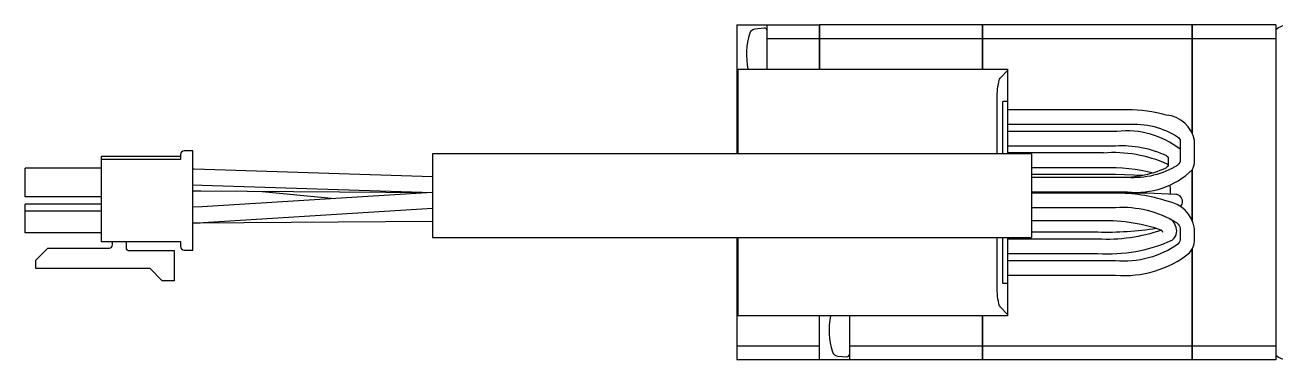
# Model space of a CAD drawing. Extents: x 0 to 1083, y -8 to 883.
# Drawn here: x 563.6 to 668, y 329.9 to 357.9 of the extents above; entities that cross this region are included whole.
import ezdxf

# ---------------------------------------------------------------- set-up
doc = ezdxf.new("R2010")
doc.units = 0
doc.header["$LTSCALE"] = 0.5
doc.layers.add('MSM_CONTINUOUS', color=7, linetype='CONTINUOUS')

msp = doc.modelspace()

# ---------------------------------------------------------------- linework, layer by layer
at = {"layer": 'MSM_CONTINUOUS'}
for p, q in [((622.98, 357.91), (622.98, 347.14)), ((622.98, 357.91), (629.87, 357.91)), ((625.27, 357.64), (624.5, 357.57)), ((625.48, 357.91), (625.48, 354.21)), ((629.87, 354.21), (629.87, 357.91)), ((629.88, 357.9), (629.87, 357.9)), ((629.88, 357.91), (629.88, 354.21)), ((643.48, 357.91), (629.88, 357.91)), ((643.48, 354.21), (643.48, 357.91)), ((643.48, 357.9), (643.49, 357.9)), ((660.98, 357.91), (643.49, 357.91)), ((643.49, 357.91), (643.49, 354.21)), ((660.98, 348.88), (660.98, 357.91)), ((660.98, 357.9), (660.99, 357.9)), ((660.99, 357.91), (660.99, 348.85)), ((667.98, 357.91), (660.99, 357.91)), ((667.98, 357.91), (667.98, 329.91)), ((629.87, 356.75), (625.48, 356.75)), ((629.88, 356.75), (629.87, 356.75)), ((643.48, 356.75), (629.88, 356.75)), ((643.48, 356.75), (643.49, 356.75)), ((660.98, 356.75), (643.49, 356.75)), ((660.98, 356.75), (660.99, 356.75)), ((667.98, 356.75), (660.99, 356.75)), ((623.08, 354.16), (622.98, 354.16)), ((623.08, 354.21), (623.08, 347.14)), ((623.08, 354.21), (645.58, 354.21)), ((644.98, 353.5), (645.58, 354.1)), ((645.58, 354.21), (645.58, 347.14)), ((644.72, 347.14), (644.72, 351.73)), ((645.19, 347.14), (645.19, 351.51)), ((645.58, 351.51), (645.19, 351.51)), ((655.58, 350.81), (645.58, 350.81)), ((645.58, 349.61), (655.58, 349.61)), ((654.58, 349.01), (645.58, 349.01)), ((654.71, 349.01), (654.58, 349.01)), ((645.58, 347.81), (654.58, 347.81)), ((659.98, 348.25), (659.98, 346.51)), ((661.18, 346.51), (661.18, 348.25)), ((569.93, 346.92), (569.93, 339.81)), ((576.56, 346.92), (569.93, 346.92)), ((576.56, 346.67), (569.93, 346.67)), ((576.56, 347.08), (576.56, 346.67)), ((577.58, 347.38), (576.86, 347.38)), ((577.58, 339.1), (577.58, 347.38)), ((597.58, 347.14), (597.58, 340.14)), ((647.58, 347.14), (597.58, 347.14)), ((653.58, 347.21), (645.58, 347.21)), ((647.58, 347.14), (647.58, 340.14)), ((658.98, 346.85), (658.98, 346.12)), ((563.58, 343.54), (563.58, 345.94)), ((569.93, 345.94), (563.58, 345.94)), ((577.7, 345.85), (577.58, 345.86)), ((578.41, 345.83), (577.58, 345.85)), ((597.58, 345.21), (577.7, 345.85)), ((647.58, 346.01), (653.58, 346.01)), ((658.98, 346.2), (658.9, 346.28)), ((660.98, 341.58), (660.98, 345.79)), ((660.99, 345.81), (660.99, 341.56)), ((577.58, 344.55), (578.37, 344.53)), ((578.37, 344.53), (597.58, 343.91)), ((654.58, 345.41), (647.58, 345.41)), ((655.58, 345.16), (647.58, 345.16)), ((656.86, 345.33), (654.58, 345.41)), ((569.93, 343.54), (563.58, 343.54)), ((577.58, 344.06), (578.25, 344.05)), ((578.25, 344.05), (597.56, 343.91)), ((597.56, 343.91), (578.36, 342.71)), ((583.1, 344.02), (589.43, 343.4)), ((647.58, 343.96), (655.58, 343.96)), ((654.58, 343.86), (647.58, 343.86)), ((659.18, 344.27), (659.12, 344.52)), ((659.18, 344.23), (659.18, 344.27)), ((659.18, 343.83), (659.18, 344.23)), ((659.18, 343.77), (659.18, 343.83)), ((659.73, 343.73), (659.61, 343.75)), ((659.61, 343.75), (659.61, 343.75)), ((659.84, 343.69), (659.73, 343.73)), ((659.92, 343.64), (659.84, 343.69)), ((660.01, 343.56), (659.92, 343.64)), ((660.08, 343.48), (660.01, 343.56)), ((660.13, 343.38), (660.08, 343.48)), ((569.93, 342.94), (563.58, 342.94)), ((563.58, 340.54), (563.58, 342.94)), ((578.36, 342.71), (577.58, 342.67)), ((578.44, 341.41), (597.58, 342.61)), ((647.58, 342.66), (654.58, 342.66)), ((660.02, 342.74), (660.14, 342.92)), ((660.17, 343.26), (660.13, 343.38)), ((660.14, 342.92), (660.18, 343.11)), ((660.18, 343.14), (660.17, 343.26)), ((660.18, 343.12), (660.18, 343.14)), ((660.18, 343.12), (660.18, 343.14)), ((660.18, 343.11), (660.18, 343.12)), ((569.93, 342.34), (563.58, 342.34)), ((577.58, 341.37), (578.44, 341.41)), ((577.91, 341.36), (597.58, 341.51)), ((647.58, 341.56), (653.02, 341.56)), ((653, 341.56), (653.04, 341.56)), ((659.5, 341.34), (659.4, 341.48)), ((659.4, 341.48), (659.4, 341.48)), ((569.93, 340.54), (563.58, 340.54)), ((577.58, 341.36), (578.19, 341.36)), ((577.58, 341.36), (577.91, 341.36)), ((647.58, 340.61), (653.12, 340.61)), ((658.46, 340.73), (658.52, 340.58)), ((659.57, 341.19), (659.5, 341.34)), ((659.64, 340.99), (659.57, 341.19)), ((659.58, 340.25), (659.65, 340.39)), ((659.66, 340.95), (659.64, 340.99)), ((659.65, 340.39), (659.69, 340.54)), ((659.68, 340.85), (659.66, 340.95)), ((659.66, 340.95), (659.66, 340.95)), ((659.7, 340.7), (659.68, 340.85)), ((659.69, 340.54), (659.7, 340.7)), ((659.98, 340.91), (659.98, 339.95)), ((661.18, 339.95), (661.18, 340.91)), ((569.93, 339.81), (576.56, 339.81)), ((570.88, 339.53), (570.88, 339.81)), ((572.03, 339.81), (572.03, 339.21)), ((576.56, 339.81), (576.56, 339.4)), ((597.58, 340.14), (647.58, 340.14)), ((622.98, 340.14), (622.98, 329.91)), ((623.08, 340.14), (623.08, 333.61)), ((644.72, 336.09), (644.72, 340.14)), ((645.19, 336.31), (645.19, 340.14)), ((645.58, 340.14), (645.58, 333.61)), ((653.1, 340.01), (645.58, 340.01)), ((659.32, 339.93), (659.41, 340.02)), ((659.41, 340.02), (659.48, 340.1)), ((659.48, 340.1), (659.58, 340.25)), ((564.47, 338.25), (565.47, 339.25)), ((565.47, 339.25), (570.6, 339.25)), ((572.18, 339.06), (576.03, 339.06)), ((576.03, 339.06), (576.03, 336.53)), ((576.86, 339.1), (577.58, 339.1)), ((645.58, 338.81), (653.1, 338.81)), ((660.98, 329.91), (660.98, 339.18)), ((660.99, 339.2), (660.99, 329.91)), ((564.47, 337.55), (564.47, 338.25)), ((574.01, 337.55), (564.47, 337.55)), ((575.03, 336.53), (574.01, 337.55)), ((654.58, 338.21), (645.58, 338.21)), ((576.03, 336.53), (575.03, 336.53)), ((645.58, 336.31), (645.19, 336.31)), ((645.58, 337.01), (654.58, 337.01)), ((645.58, 333.71), (644.98, 334.32)), ((645.58, 333.61), (623.08, 333.61)), ((629.87, 329.91), (629.87, 333.61)), ((629.88, 329.91), (629.88, 333.61)), ((632.38, 333.61), (632.38, 329.91)), ((643.48, 329.91), (643.48, 333.61)), ((643.49, 333.61), (643.49, 329.91)), ((629.87, 331.06), (622.98, 331.06)), ((629.88, 331.06), (629.87, 331.06)), ((643.48, 331.06), (632.38, 331.06)), ((643.48, 331.06), (643.49, 331.06)), ((660.98, 331.06), (643.49, 331.06)), ((660.98, 331.06), (660.99, 331.06)), ((667.98, 331.06), (660.99, 331.06)), ((629.87, 329.91), (622.98, 329.91)), ((629.88, 329.92), (629.87, 329.92)), ((643.48, 329.91), (629.88, 329.91)), ((631.39, 330.24), (632.16, 330.18)), ((643.48, 329.92), (643.49, 329.92)), ((660.98, 329.91), (643.49, 329.91)), ((660.98, 329.92), (660.99, 329.92)), ((667.98, 329.91), (660.99, 329.91))]:
    msp.add_line(p, q, dxfattribs=at)
at = {"layer": 'MSM_CONTINUOUS', "extrusion": (0, 0, -1)}
for p, q in [((644.9, 353.37), (644.95, 353.46)), ((644.95, 353.46), (644.98, 353.5)), ((644.98, 353.5), (644.98, 353.5)), ((659.84, 348.51), (659.91, 348.42)), ((659.91, 348.42), (659.97, 348.31)), ((659.97, 348.31), (659.98, 348.25)), ((659.98, 348.25), (659.98, 348.25)), ((658.84, 346.98), (658.95, 346.89)), ((658.95, 346.89), (658.98, 346.85)), ((658.98, 346.85), (658.98, 346.85)), ((658.91, 346.04), (658.78, 345.94)), ((658.78, 345.94), (658.78, 345.94)), ((658.98, 346.12), (658.91, 346.04)), ((659.87, 346.29), (659.77, 346.19)), ((659.77, 346.19), (659.77, 346.19)), ((659.95, 346.41), (659.87, 346.29)), ((659.98, 346.51), (659.95, 346.41)), ((659.67, 341.41), (659.81, 341.27)), ((658.37, 340.8), (658.46, 340.73)), ((659.81, 341.27), (659.9, 341.15)), ((659.9, 341.15), (659.95, 341.04)), ((659.95, 341.04), (659.98, 340.93)), ((659.98, 340.93), (659.98, 340.91)), ((659.98, 340.91), (659.98, 340.91)), ((659.91, 339.74), (659.83, 339.62)), ((659.83, 339.62), (659.83, 339.62)), ((659.96, 339.85), (659.91, 339.74)), ((659.98, 339.95), (659.96, 339.85)), ((644.98, 334.32), (644.92, 334.41))]:
    msp.add_line(p, q, dxfattribs=at)
at = {"layer": 'MSM_CONTINUOUS'}
for centre, radius, start, end in [((629.79, 355.41), 6, 162.3708, 191.537), ((624.55, 357.07), 0.5, 95, 162.3708), ((625.29, 357.44), 0.2, 18.1949, 95), ((655.69, 339.42), 11.39, 74.0263, 90.5737), ((658.62, 347.78), 2.6, 10.5511, 85.471), ((655.52, 341.81), 7.25, 51.9863, 96.4054), ((576.86, 347.08), 0.3, 90, 180), ((654.42, 336.28), 10.96, 65.8666, 94.385), ((656.36, 350.54), 6.62, 263.254, 314.2851), ((659.73, 346.52), 1.45, 329.8457, 359.5942), ((654.77, 330.92), 12.93, 71.4264, 90.8555), ((655.42, 261.85), 82.01, 87.0722, 90.4113), ((658.47, 340.47), 2.75, 9.2724, 81.0568), ((658.04, 340.29), 1.81, 41.1822, 49.9546), ((653.86, 367.47), 26.87, 268.4238, 278.8679), ((570.6, 339.53), 0.28, 270, 0), ((576.86, 339.4), 0.3, 180, 270), ((654.02, 351.51), 12.73, 265.8454, 294.6186), ((659.46, 339.99), 1.72, 319.0024, 358.8954), ((572.18, 339.21), 0.15, 180, 270), ((655.34, 345.71), 8.74, 265.0197, 308.3235), ((636.68, 332.41), 6, 168.463, 197.6291), ((631.44, 330.74), 0.5, 197.6292, 265), ((632.18, 330.38), 0.2, 265, 0)]:
    msp.add_arc(centre, radius, start, end, dxfattribs=at)
at = {"layer": 'MSM_CONTINUOUS', "extrusion": (0, 0, -1)}
for centre, radius, start, end in [((-668.98, 356.41), 1.5, 48.1897, 90), ((-650.51, 351.9), 5.8, 358.3079, 14.6862), ((-656.09, 342.77), 6.86, 85.7338, 123.1423), ((-655.11, 339.11), 8.72, 86.5414, 115.3793), ((-654.01, 330.21), 15.8, 88.4424, 103.7683), ((-655.05, 354.32), 9.17, 245.955, 272.9174), ((-656.06, 352.27), 7.13, 238.56, 273.8379), ((-655.16, 334.03), 8.65, 86.1439, 121.4476), ((-653.74, 327.52), 14.06, 87.064, 109.2303), ((-653.87, 353.77), 13.78, 250.7063, 273.2092), ((-655.33, 345.89), 7.72, 234.3313, 275.5619), ((-650.09, 335.88), 5.38, 344.1177, 2.1721), ((-668.98, 331.41), 1.5, 270, 311.8103)]:
    msp.add_arc(centre, radius, start, end, dxfattribs=at)

doc.saveas('drawing.dxf')
